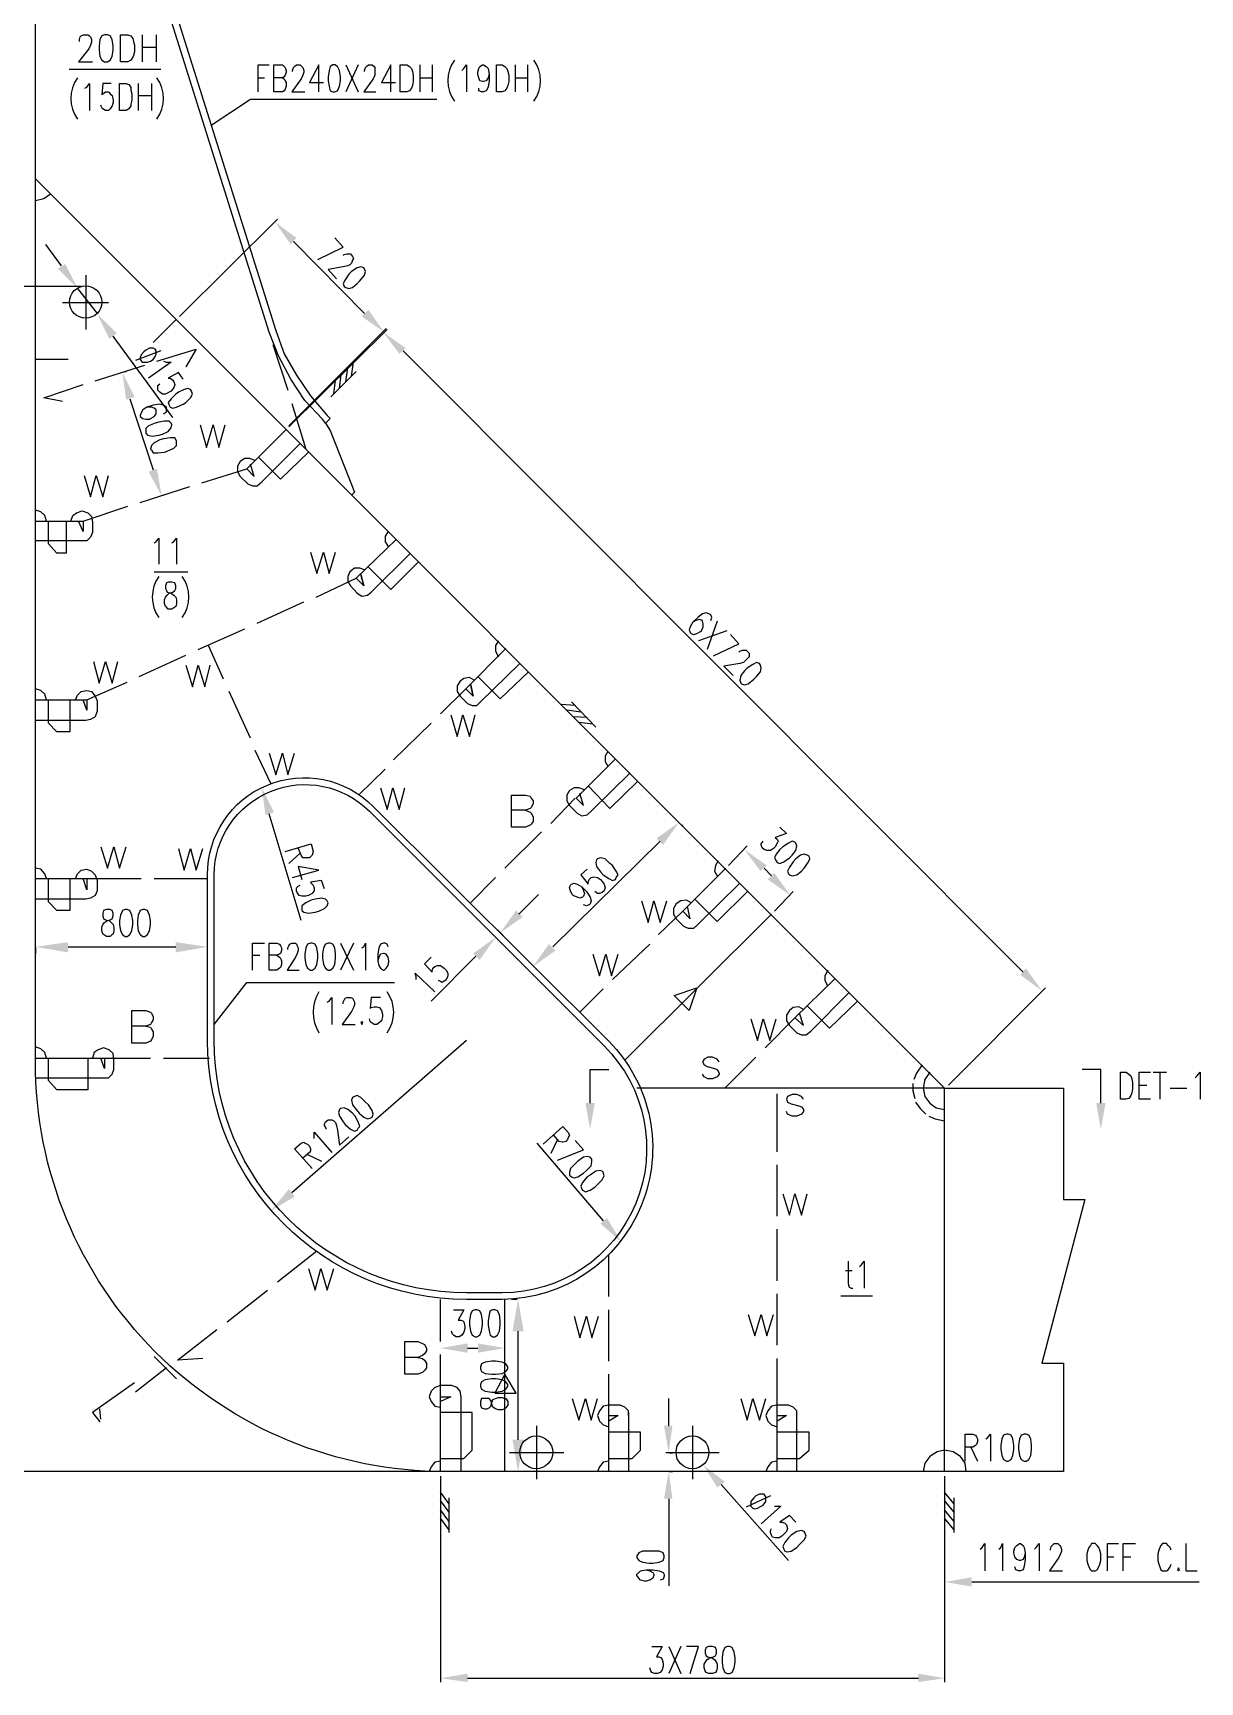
# Model space of a CAD drawing. Header units: millimetres. Extents: x 0.6 to 49, y 0.3 to 23.1.
# Drawn here: x 19.62 to 23.78, y 8.04 to 13.92 of the extents above; entities that cross this region are included whole.
import ezdxf

# ---------------------------------------------------------------- set-up
doc = ezdxf.new("R2010")
doc.units = ezdxf.units.MM
doc.layers.add('PDF_Geometry', color=7, linetype='Continuous')
doc.layers.add('PDF_Solid Fills', color=7, linetype='Continuous')

msp = doc.modelspace()

# ---------------------------------------------------------------- linework, layer by layer
at = {"layer": 'PDF_Geometry', "lineweight": 25}
msp.add_lwpolyline([(19.6261, 13.4), (22.8661, 10.16), (23.2894, 10.16), (23.2894, 9.7633), (23.3661, 9.7633), (23.2128, 9.18), (23.2894, 9.18), (23.2894, 8.7933), (21.0861, 8.7933, -0.414794), (19.6261, 10.2533), (19.6261, 15.6533)], format="xyb", dxfattribs=at)
for points in [[(20.0694, 14.1733), (20.4828, 12.86), (20.5128, 12.7767), (20.5561, 12.7), (20.6061, 12.6267), (20.6661, 12.5567), (20.6761, 12.5467), (20.6594, 12.53), (20.6494, 12.5433), (20.5861, 12.61), (20.5361, 12.6867), (20.4928, 12.77), (20.4594, 12.8533), (20.0461, 14.17)], [(19.7828, 13.89), (19.7828, 13.8967), (19.7861, 13.9067), (19.7894, 13.91), (19.7961, 13.9133), (19.8128, 13.9133), (19.8194, 13.91), (19.8228, 13.9067), (19.8261, 13.8967), (19.8261, 13.8867), (19.8228, 13.8767), (19.8161, 13.8633), (19.7794, 13.8167), (19.8294, 13.8167)], [(20.0061, 13.9133), (20.0061, 13.8167)], [(20.0061, 13.87), (20.0561, 13.87)], [(20.0561, 13.9133), (20.0561, 13.8167)], [(20.0728, 13.79), (19.7461, 13.79)], [(20.4194, 13.71), (20.4194, 13.8067), (20.4594, 13.8067)], [(20.4194, 13.76), (20.4428, 13.76)], [(20.5061, 13.76), (20.5128, 13.7567), (20.5161, 13.75), (20.5194, 13.7433), (20.5194, 13.73), (20.5161, 13.72), (20.5128, 13.7133), (20.5061, 13.71), (20.4761, 13.71), (20.4761, 13.8067), (20.5061, 13.8067), (20.5128, 13.8), (20.5161, 13.7967), (20.5194, 13.7867), (20.5194, 13.78), (20.5161, 13.77), (20.5128, 13.7633), (20.5061, 13.76), (20.4761, 13.76)], [(20.5428, 13.7833), (20.5428, 13.7867), (20.5461, 13.7967), (20.5494, 13.8), (20.5561, 13.8067), (20.5694, 13.8067), (20.5761, 13.8), (20.5794, 13.7967), (20.5828, 13.7867), (20.5828, 13.78), (20.5794, 13.77), (20.5728, 13.7567), (20.5394, 13.71), (20.5861, 13.71)], [(20.6361, 13.71), (20.6361, 13.8067), (20.6028, 13.7433), (20.6528, 13.7433)], [(20.7328, 13.8067), (20.7761, 13.71)], [(20.7761, 13.8067), (20.7328, 13.71)], [(20.7994, 13.7833), (20.7994, 13.7867), (20.8028, 13.7967), (20.8061, 13.8), (20.8128, 13.8067), (20.8261, 13.8067), (20.8328, 13.8), (20.8361, 13.7967), (20.8361, 13.77), (20.8294, 13.7567), (20.7961, 13.71), (20.8394, 13.71)], [(20.8928, 13.71), (20.8928, 13.8067), (20.8594, 13.7433), (20.9094, 13.7433)], [(20.9961, 13.8067), (20.9961, 13.71)], [(20.9961, 13.76), (21.0394, 13.76)], [(21.0394, 13.8067), (21.0394, 13.71)], [(21.1461, 13.7867), (21.1528, 13.7933), (21.1628, 13.8067), (21.1628, 13.71)], [(21.2428, 13.7733), (21.2394, 13.76), (21.2328, 13.75), (21.2228, 13.7467), (21.2194, 13.7467), (21.2094, 13.75), (21.2061, 13.76), (21.2028, 13.7733), (21.2028, 13.78), (21.2061, 13.7933), (21.2094, 13.8), (21.2194, 13.8067), (21.2228, 13.8067), (21.2328, 13.8), (21.2394, 13.7933), (21.2428, 13.7733), (21.2428, 13.75), (21.2394, 13.7267), (21.2328, 13.7133), (21.2228, 13.71), (21.2161, 13.71), (21.2061, 13.7133), (21.2061, 13.7233)], [(21.3361, 13.8067), (21.3361, 13.71)], [(21.3361, 13.76), (21.3794, 13.76)], [(21.3794, 13.8067), (21.3794, 13.71)], [(19.8028, 13.7233), (19.8094, 13.7267), (19.8194, 13.74), (19.8194, 13.6433)], [(19.8961, 13.74), (19.8661, 13.74), (19.8628, 13.7), (19.8661, 13.7033), (19.8761, 13.71), (19.8861, 13.71), (19.8928, 13.7033), (19.8994, 13.6967), (19.9028, 13.68), (19.9028, 13.6733), (19.8994, 13.66), (19.8928, 13.65), (19.8861, 13.6433), (19.8761, 13.6433), (19.8661, 13.65), (19.8628, 13.6533), (19.8594, 13.6633)], [(19.9928, 13.74), (19.9928, 13.6433)], [(19.9928, 13.6967), (20.0394, 13.6967)], [(20.0394, 13.74), (20.0394, 13.6433)], [(21.0561, 13.6833), (20.3928, 13.6833), (20.2528, 13.59)], [(19.6261, 13.3233), (19.6561, 13.33), (19.6794, 13.3467)], [(20.1394, 12.91), (20.4894, 13.2567)], [(19.7194, 13.09), (19.6628, 13.1667)], [(20.5461, 13.1767), (20.7994, 12.92)], [(20.6328, 13.1133), (20.7228, 13.1567), (20.6928, 13.19)], [(20.7228, 13.1267), (20.7261, 13.13), (20.7361, 13.1333), (20.7494, 13.1333), (20.7561, 13.1233), (20.7594, 13.1167), (20.7561, 13.11), (20.7528, 13.1), (20.7461, 13.0933), (20.7394, 13.09), (20.7228, 13.0867), (20.6694, 13.0767), (20.6994, 13.0433)], [(19.8061, 13.0567), (19.8061, 12.8633)], [(19.7894, 13.0167), (19.5728, 13.0167)], [(19.7761, 13.01), (19.8461, 12.92)], [(19.7228, 12.96), (19.8861, 12.96)], [(20.1294, 12.9), (20.0461, 12.8167)], [(20.1161, 12.55), (19.9028, 12.84)], [(20.5294, 12.52), (20.8761, 12.8667)], [(20.5294, 12.5167), (20.8794, 12.8633)], [(19.7428, 12.7567), (19.6261, 12.7567)], [(20.0728, 12.7867), (19.9828, 12.7533)], [(20.0594, 12.75), (20.1994, 12.7933), (20.1628, 12.73)], [(20.4728, 12.81), (20.5261, 12.6467)], [(20.9361, 12.7867), (23.1461, 10.5733)], [(19.8394, 12.68), (20.0161, 12.7367)], [(19.9428, 12.7133), (19.9494, 12.7133)], [(20.0828, 12.75), (20.0928, 12.7467), (20.1094, 12.7467), (20.0294, 12.69)], [(20.1528, 12.6867), (20.1361, 12.71), (20.0994, 12.69), (20.1061, 12.69), (20.1161, 12.6833), (20.1194, 12.6767), (20.1228, 12.6667), (20.1194, 12.6567), (20.1094, 12.6433), (20.1028, 12.64), (20.0894, 12.6333), (20.0794, 12.6333), (20.0694, 12.64), (20.0628, 12.6467), (20.0628, 12.6633), (20.0694, 12.67)], [(20.7694, 12.7133), (20.6794, 12.6233)], [(20.7094, 12.6533), (20.7161, 12.7033)], [(20.7328, 12.6767), (20.7394, 12.7267)], [(20.7528, 12.6967), (20.7594, 12.7467)], [(19.7228, 12.6067), (19.6561, 12.62), (19.7961, 12.6667)], [(20.6894, 12.6333), (20.6961, 12.6833)], [(19.9628, 12.6167), (20.0461, 12.3633)], [(20.0828, 12.5633), (20.0928, 12.57), (20.0928, 12.5867), (20.0828, 12.5933), (20.0694, 12.5967), (20.0461, 12.5933), (20.0228, 12.5867), (20.0094, 12.5767), (20.0028, 12.5667), (19.9994, 12.5567), (19.9994, 12.5533), (20.0094, 12.5467), (20.0194, 12.5433), (20.0328, 12.5433), (20.0361, 12.5467), (20.0494, 12.5533), (20.0561, 12.5633), (20.0561, 12.5767), (20.0494, 12.5833), (20.0394, 12.5867), (20.0228, 12.5867)], [(20.5394, 12.6), (20.5894, 12.4367)], [(20.2128, 12.5233), (20.2361, 12.4433), (20.2594, 12.5233), (20.2794, 12.4433), (20.3028, 12.5233)], [(20.6594, 12.53), (20.6761, 12.5033), (20.7628, 12.2833), (20.7528, 12.2733)], [(20.5194, 12.5067), (20.3794, 12.3667), (20.4061, 12.34), (20.3928, 12.3833)], [(20.4094, 12.3967), (20.3894, 12.4033), (20.3728, 12.4033), (20.3561, 12.3933), (20.3461, 12.3767), (20.3461, 12.3567), (20.3561, 12.34), (20.3828, 12.3133), (20.3994, 12.3067), (20.4161, 12.3067), (20.4328, 12.32), (20.5694, 12.4567)], [(20.4194, 12.41), (20.4994, 12.33), (20.5994, 12.4267)], [(19.7994, 12.3433), (19.8228, 12.2667), (19.8428, 12.3433), (19.8661, 12.2667), (19.8861, 12.3433)], [(20.2194, 12.3167), (20.3794, 12.3667)], [(19.9994, 12.2467), (20.1761, 12.3033)], [(19.7961, 12.18), (19.9561, 12.2333)], [(20.0828, 12.2733), (20.0894, 12.2767)], [(19.6661, 12.18), (19.6594, 12.2), (19.6461, 12.2133), (19.6261, 12.22)], [(19.7528, 12.18), (19.7594, 12.2), (19.7728, 12.21), (19.7928, 12.2167), (19.8128, 12.21), (19.8261, 12.1967), (19.8294, 12.1767), (19.8294, 12.14), (19.8228, 12.1233), (19.8094, 12.11), (19.7894, 12.11), (19.6261, 12.11)], [(19.6261, 12.18), (19.7961, 12.18), (19.7961, 12.1433), (19.7794, 12.18)], [(19.7361, 12.18), (19.7361, 12.0667), (19.7028, 12.0667), (19.6728, 12.1), (19.6728, 12.18)], [(20.0494, 12.1033), (20.0561, 12.1067), (20.0661, 12.12), (20.0661, 12.0267)], [(20.1128, 12.1033), (20.1194, 12.1067), (20.1294, 12.12), (20.1294, 12.0267)], [(20.8828, 12.1433), (20.8728, 12.1267), (20.8728, 12.1067), (20.8828, 12.09)], [(20.6061, 12.07), (20.6294, 11.9933), (20.6528, 12.07), (20.6728, 11.9933), (20.6961, 12.07)], [(20.7994, 12.0067), (20.7828, 12.0133), (20.7628, 12.0133), (20.7461, 12), (20.7394, 11.9833), (20.7394, 11.9667), (20.7494, 11.95), (20.7728, 11.9233), (20.7894, 11.9133), (20.8094, 11.9167), (20.8228, 11.9267), (20.9628, 12.0667)], [(20.0494, 12), (20.1694, 12)], [(20.8128, 12.0167), (20.8928, 11.9367), (20.9928, 12.0367)], [(20.6261, 11.91), (20.7694, 11.9767)], [(20.4161, 11.8167), (20.5828, 11.8933)], [(22.0328, 11.8267), (22.0361, 11.8367), (22.0328, 11.8467), (22.0261, 11.85), (22.0161, 11.8533), (22.0028, 11.85), (21.9861, 11.8367), (21.9694, 11.82), (21.9594, 11.8033), (21.9561, 11.7933), (21.9594, 11.7833), (21.9628, 11.78), (21.9728, 11.7767), (21.9828, 11.78), (21.9961, 11.7867), (21.9994, 11.79), (22.0061, 11.8033), (22.0061, 11.8133), (22.0028, 11.8233), (22.0028, 11.8267), (21.9928, 11.83), (21.9794, 11.8267), (21.9694, 11.82)], [(22.0561, 11.8233), (22.0194, 11.7233)], [(20.2061, 11.7233), (20.3728, 11.7967)], [(22.0894, 11.79), (21.9894, 11.7533)], [(22.0428, 11.7), (22.1328, 11.7433), (22.1028, 11.7767)], [(19.9961, 11.6267), (20.1628, 11.7033)], [(20.2961, 11.6167), (20.2428, 11.7367)], [(21.2761, 11.7533), (21.2661, 11.7367), (21.2661, 11.7167), (21.2761, 11.6967)], [(22.1328, 11.7133), (22.1361, 11.7167), (22.1461, 11.72), (22.1594, 11.72), (22.1694, 11.71), (22.1694, 11.6967), (22.1628, 11.69), (22.1561, 11.6833), (22.1494, 11.6767), (22.1361, 11.6733), (22.0794, 11.6633), (22.1128, 11.63)], [(19.8328, 11.68), (19.8528, 11.6033), (19.8761, 11.68), (19.8994, 11.6033), (19.9194, 11.68)], [(20.1628, 11.6667), (20.1861, 11.59), (20.2061, 11.6667), (20.2294, 11.59), (20.2494, 11.6667)], [(21.1894, 11.6133), (21.1728, 11.6233), (21.1528, 11.62), (21.1394, 11.61), (21.1294, 11.5933), (21.1294, 11.5733), (21.1394, 11.5567), (21.1661, 11.53), (21.1828, 11.5233), (21.1994, 11.5233), (21.2128, 11.5367), (21.3528, 11.6733)], [(21.2028, 11.6267), (21.2828, 11.5467), (21.3828, 11.6433)], [(19.6661, 11.5433), (19.6594, 11.5633), (19.6461, 11.5767), (19.6261, 11.5833)], [(19.8094, 11.5433), (19.9528, 11.6067)], [(21.1594, 11.5833), (21.0694, 11.4933)], [(19.7694, 11.5433), (19.7761, 11.56), (19.7894, 11.5733), (19.8094, 11.5767), (19.8261, 11.5733), (19.8394, 11.5567), (19.8461, 11.54), (19.8461, 11.5033), (19.8394, 11.4833), (19.8228, 11.4733), (19.8061, 11.47), (19.6261, 11.47)], [(19.6261, 11.5433), (19.8094, 11.5433), (19.8094, 11.5067), (19.7961, 11.5433)], [(19.7494, 11.5433), (19.7494, 11.43), (19.7028, 11.43), (19.6728, 11.46), (19.6728, 11.5433)], [(20.3928, 11.4067), (20.3161, 11.5733)], [(21.5494, 11.5233), (21.4994, 11.5267)], [(21.5361, 11.5367), (21.6228, 11.4467)], [(21.0361, 11.46), (20.9028, 11.33)], [(21.1061, 11.49), (21.1294, 11.4133), (21.1494, 11.49), (21.1728, 11.4133), (21.1928, 11.49)], [(21.5694, 11.5), (21.5194, 11.5067)], [(21.5928, 11.48), (21.5428, 11.4833)], [(21.6128, 11.4567), (21.5628, 11.4633)], [(20.4661, 11.2433), (20.4094, 11.3633)], [(20.4594, 11.3533), (20.4828, 11.2767), (20.5061, 11.3533), (20.5261, 11.2767), (20.5494, 11.3533)], [(21.6661, 11.36), (21.6561, 11.3433), (21.6561, 11.3233), (21.6661, 11.3067)], [(20.8728, 11.2967), (20.7794, 11.2067)], [(21.5828, 11.2233), (21.5628, 11.23), (21.5461, 11.23), (21.5294, 11.22), (21.5194, 11.2033), (21.5194, 11.1833), (21.5294, 11.1667), (21.5561, 11.14), (21.5728, 11.13), (21.5928, 11.1333), (21.6061, 11.1467), (21.7461, 11.2833)], [(21.6928, 11.3333), (21.5528, 11.1933), (21.5794, 11.1667), (21.5661, 11.21)], [(20.8561, 11.23), (20.8794, 11.1533), (20.8994, 11.23), (20.9228, 11.1533), (20.9428, 11.23)], [(21.5961, 11.2367), (21.6728, 11.1567), (21.7728, 11.2533)], [(21.3728, 11.15), (21.3894, 11.1433), (21.3928, 11.14), (21.3994, 11.1267), (21.3994, 11.11), (21.3928, 11.1), (21.3894, 11.0967), (21.3728, 11.09), (21.3228, 11.09), (21.3228, 11.2033), (21.3728, 11.2033), (21.3894, 11.2), (21.3928, 11.1933), (21.3994, 11.1833), (21.3994, 11.1733), (21.3928, 11.16), (21.3894, 11.1567), (21.3728, 11.15), (21.3228, 11.15)], [(21.5494, 11.1933), (21.4628, 11.1033)], [(20.5728, 10.7567), (20.4594, 11.1367)], [(21.4294, 11.0733), (21.2994, 10.9433)], [(21.9294, 11.0967), (21.9328, 11.0967)], [(22.2794, 11.09), (22.3028, 11.0667), (22.2628, 11.0533), (22.2694, 11.0467), (22.2728, 11.04), (22.2694, 11.0333), (22.2628, 11.02), (22.2561, 11.0133), (22.2461, 11.0067), (22.2328, 11.0067), (22.2228, 11.01), (22.2161, 11.0167), (22.2128, 11.0267), (22.2128, 11.03), (22.2194, 11.04)], [(19.8594, 11.02), (19.8828, 10.9433), (19.9061, 11.02), (19.9261, 10.9433), (19.9494, 11.02)], [(20.1361, 11.0133), (20.1561, 10.9367), (20.1794, 11.0133), (20.1994, 10.9367), (20.2228, 11.0133)], [(20.5161, 11.0033), (20.6094, 11.03), (20.6161, 11.0033), (20.6128, 10.99), (20.6094, 10.9867), (20.6028, 10.98), (20.5794, 10.98), (20.5728, 10.99), (20.5628, 11.0167)], [(20.5694, 10.9967), (20.5294, 10.96)], [(21.4694, 10.6633), (21.8528, 11.04)], [(22.0961, 10.9533), (22.1628, 11.0233)], [(19.6661, 10.9067), (19.6594, 10.9233), (19.6461, 10.94), (19.6261, 10.9433)], [(19.7694, 10.9067), (19.7761, 10.9233), (19.7894, 10.9367), (19.8094, 10.94), (19.8261, 10.9333), (19.8394, 10.92), (19.8461, 10.9), (19.8461, 10.8633), (19.8394, 10.8467), (19.8228, 10.8367), (19.8061, 10.8333), (19.6261, 10.8333)], [(20.5428, 10.91), (20.6361, 10.9367), (20.5628, 10.95), (20.5761, 10.9033)], [(21.5928, 10.94), (21.5694, 10.92), (21.5961, 10.8867), (21.5961, 10.8933), (21.5994, 10.9033), (21.6061, 10.91), (21.6161, 10.9133), (21.6294, 10.91), (21.6394, 10.9033), (21.6461, 10.8967), (21.6528, 10.8867), (21.6561, 10.8733), (21.6528, 10.8633), (21.6461, 10.8567), (21.6361, 10.8533), (21.6294, 10.8533), (21.6194, 10.86)], [(22.0861, 10.9433), (21.9328, 10.79), (21.9594, 10.7633), (21.9494, 10.8067)], [(22.0594, 10.97), (22.0494, 10.9533), (22.0461, 10.9333), (22.0561, 10.9167)], [(22.2228, 10.9433), (22.2494, 10.9167)], [(19.6261, 10.9067), (19.8094, 10.9067), (19.8094, 10.8667), (19.7961, 10.9067)], [(19.7494, 10.9067), (19.7494, 10.7933), (19.7028, 10.7933), (19.6728, 10.8233), (19.6728, 10.9067)], [(19.8094, 10.9067), (20.0028, 10.9067)], [(20.0494, 10.9067), (20.2394, 10.9067)], [(20.6561, 10.87), (20.6461, 10.9), (20.6061, 10.8933), (20.6094, 10.89), (20.6161, 10.8833), (20.6194, 10.8733), (20.6194, 10.8633), (20.6128, 10.8533), (20.5994, 10.8467), (20.5894, 10.8433), (20.5761, 10.8433), (20.5661, 10.8467), (20.5594, 10.8567), (20.5561, 10.8633), (20.5561, 10.8733), (20.5628, 10.88), (20.5694, 10.8833)], [(21.2661, 10.91), (21.1761, 10.82)], [(21.5728, 10.8767), (21.5794, 10.8633), (21.5828, 10.8533), (21.5794, 10.8433), (21.5761, 10.84), (21.5661, 10.8367), (21.5561, 10.84), (21.5428, 10.8467), (21.5394, 10.85), (21.5328, 10.8633), (21.5294, 10.8733), (21.5328, 10.8833), (21.5361, 10.8867), (21.5461, 10.89), (21.5561, 10.8867), (21.5728, 10.8767), (21.5894, 10.86), (21.6028, 10.84), (21.6061, 10.8267), (21.6028, 10.8167), (21.5994, 10.8133), (21.5894, 10.81), (21.5794, 10.8133)], [(21.9628, 10.82), (21.9461, 10.83), (21.9261, 10.8267), (21.9094, 10.8167), (21.8994, 10.8), (21.8994, 10.78), (21.9094, 10.7633), (21.9361, 10.7367), (21.9528, 10.73), (21.9728, 10.73), (21.9861, 10.7433), (22.1361, 10.89)], [(21.3494, 10.78), (21.4194, 10.85)], [(21.7861, 10.8267), (21.8094, 10.75), (21.8294, 10.8267), (21.8528, 10.75), (21.8761, 10.8267)], [(21.9761, 10.8333), (22.0561, 10.7533), (22.1661, 10.8633)], [(22.2594, 10.79), (22.3261, 10.86)], [(22.2494, 10.78), (21.7261, 10.26)], [(21.9328, 10.79), (21.8461, 10.7067)], [(21.2561, 10.7067), (21.2761, 10.6867)], [(21.2728, 10.7233), (21.2928, 10.7033)], [(19.6261, 10.66), (19.6261, 10.64)], [(19.7428, 10.6633), (20.1261, 10.6633)], [(20.2394, 10.6667), (20.2394, 10.6867)], [(20.3994, 10.58), (20.3994, 10.6767), (20.4428, 10.6767)], [(20.4861, 10.6333), (20.4961, 10.6267), (20.4994, 10.6233), (20.5028, 10.6133), (20.5028, 10.6), (20.4994, 10.59), (20.4961, 10.5867), (20.4861, 10.58), (20.4594, 10.58), (20.4594, 10.6767), (20.4861, 10.6767), (20.4961, 10.6733), (20.4994, 10.6667), (20.5028, 10.66), (20.5028, 10.65), (20.4994, 10.64), (20.4961, 10.6367), (20.4861, 10.6333), (20.4594, 10.6333)], [(20.5261, 10.6533), (20.5261, 10.66), (20.5294, 10.6667), (20.5328, 10.6733), (20.5394, 10.6767), (20.5528, 10.6767), (20.5561, 10.6733), (20.5594, 10.6667), (20.5628, 10.66), (20.5628, 10.65), (20.5594, 10.64), (20.5528, 10.6267), (20.5228, 10.58), (20.5661, 10.58)], [(20.7128, 10.6767), (20.7594, 10.58)], [(20.7594, 10.6767), (20.7128, 10.58)], [(20.7894, 10.66), (20.7961, 10.6633), (20.8028, 10.6767), (20.8028, 10.58)], [(20.8828, 10.6633), (20.8794, 10.6733), (20.8728, 10.6767), (20.8661, 10.6767), (20.8561, 10.6733), (20.8494, 10.66), (20.8461, 10.6367), (20.8461, 10.6133), (20.8494, 10.5967), (20.8561, 10.5867), (20.8661, 10.58), (20.8694, 10.58), (20.8761, 10.5867), (20.8828, 10.5967), (20.8861, 10.61), (20.8861, 10.6133), (20.8828, 10.6267), (20.8761, 10.6367), (20.8694, 10.64), (20.8661, 10.64), (20.8561, 10.6367), (20.8494, 10.6267), (20.8461, 10.6133)], [(21.8161, 10.6733), (21.6828, 10.5467)], [(20.3994, 10.6333), (20.4261, 10.6333)], [(21.0361, 10.6267), (21.0128, 10.6033), (21.0394, 10.5733), (21.0394, 10.5767), (21.0428, 10.5867), (21.0494, 10.5933), (21.0594, 10.5967), (21.0694, 10.5967), (21.0828, 10.5867), (21.0894, 10.58), (21.0961, 10.57), (21.0961, 10.56), (21.0928, 10.55), (21.0861, 10.5433), (21.0761, 10.5367), (21.0694, 10.54), (21.0628, 10.5433)], [(21.1961, 10.63), (21.0361, 10.47)], [(21.4094, 10.5867), (21.4094, 10.5833)], [(21.6128, 10.6367), (21.6361, 10.56), (21.6594, 10.6367), (21.6794, 10.56), (21.7028, 10.6367)], [(22.4494, 10.58), (22.4394, 10.56), (22.4394, 10.5433), (22.4494, 10.5233)], [(20.2628, 10.3867), (20.3794, 10.5367), (20.9061, 10.5367)], [(20.9828, 10.5467), (20.9828, 10.5567), (20.9794, 10.57), (21.0494, 10.5033)], [(22.4761, 10.55), (22.3328, 10.41), (22.3628, 10.3833), (22.3494, 10.4267)], [(20.6661, 10.4667), (20.6728, 10.47), (20.6828, 10.4833), (20.6828, 10.3867)], [(20.7228, 10.46), (20.7228, 10.4667), (20.7261, 10.4733), (20.7294, 10.48), (20.7361, 10.4833), (20.7494, 10.4833), (20.7561, 10.48), (20.7594, 10.4733), (20.7628, 10.4667), (20.7628, 10.4567), (20.7594, 10.4467), (20.7528, 10.4333), (20.7194, 10.3867), (20.7661, 10.3867)], [(20.8561, 10.4833), (20.8228, 10.4833), (20.8194, 10.4433), (20.8228, 10.4467), (20.8328, 10.45), (20.8428, 10.45), (20.8528, 10.4467), (20.8594, 10.4367), (20.8628, 10.4233), (20.8628, 10.4133), (20.8594, 10.4), (20.8528, 10.3933), (20.8428, 10.3867), (20.8328, 10.3867), (20.8228, 10.3933), (20.8194, 10.3967), (20.8161, 10.4067)], [(21.6494, 10.5133), (21.5661, 10.43)], [(22.3628, 10.44), (22.3461, 10.45), (22.3261, 10.4467), (22.3128, 10.4367), (22.3028, 10.42), (22.3028, 10.4), (22.3128, 10.3833), (22.3394, 10.3567), (22.3561, 10.35), (22.3728, 10.35), (22.3894, 10.3633), (22.5261, 10.5)], [(22.3761, 10.4533), (22.4561, 10.3733), (22.5561, 10.47)], [(22.8794, 10.17), (23.2261, 10.5167)], [(20.0194, 10.38), (20.0361, 10.3767), (20.0394, 10.37), (20.0461, 10.36), (20.0461, 10.3433), (20.0394, 10.3333), (20.0361, 10.3267), (20.0194, 10.32), (19.9694, 10.32), (19.9694, 10.4367), (20.0194, 10.4367), (20.0361, 10.43), (20.0394, 10.4267), (20.0461, 10.4133), (20.0461, 10.4033), (20.0394, 10.3933), (20.0361, 10.3867), (20.0194, 10.38), (19.9694, 10.38)], [(22.1761, 10.4067), (22.1994, 10.33), (22.2194, 10.4067), (22.2428, 10.33), (22.2661, 10.4067)], [(22.3328, 10.41), (22.2261, 10.3033)], [(19.6661, 10.2667), (19.6594, 10.2867), (19.6461, 10.3), (19.6261, 10.3067)], [(19.6261, 10.1967), (19.8661, 10.1967), (19.8861, 10.1967), (19.8994, 10.21), (19.9061, 10.2267), (19.9061, 10.2633), (19.9028, 10.2833), (19.8894, 10.2967), (19.8694, 10.3033), (19.8494, 10.2967), (19.8361, 10.2867), (19.8294, 10.2667)], [(21.1628, 10.33), (20.5394, 9.7867)], [(19.6261, 10.2667), (19.8728, 10.2667), (19.8728, 10.23), (19.8594, 10.2667)], [(19.8128, 10.2667), (19.8128, 10.1533), (19.7028, 10.1533), (19.6728, 10.1867), (19.6728, 10.2667)], [(19.8728, 10.2667), (20.0361, 10.2667)], [(20.0828, 10.2667), (20.2461, 10.2667)], [(21.6028, 10.1067), (21.6028, 10.2267), (21.6694, 10.2267)], [(22.0628, 10.2533), (22.0561, 10.2633), (22.0394, 10.27), (22.0228, 10.27), (22.0094, 10.2633), (22.0028, 10.2533), (22.0094, 10.2433), (22.0194, 10.2367), (22.0461, 10.23), (22.0561, 10.2267), (22.0628, 10.2133), (22.0628, 10.21), (22.0561, 10.2), (22.0394, 10.1933), (22.0228, 10.1933), (22.0094, 10.2), (22.0028, 10.21)], [(22.1928, 10.27), (22.0828, 10.16)], [(22.7861, 10.2433), (22.7661, 10.2133), (22.7561, 10.19)], [(23.4228, 10.1067), (23.4228, 10.2267), (23.3561, 10.2267)], [(22.7528, 10.1767), (22.7528, 10.15), (22.7594, 10.1233)], [(22.8128, 10.2167), (22.7961, 10.19), (22.7894, 10.16), (22.7961, 10.13), (22.8128, 10.1067), (22.8361, 10.09), (22.8661, 10.0833)], [(23.5994, 10.12), (23.5594, 10.12), (23.5594, 10.2167), (23.5994, 10.2167)], [(23.5594, 10.17), (23.5861, 10.17)], [(23.6094, 10.2167), (23.6561, 10.2167)], [(23.6328, 10.2167), (23.6328, 10.12)], [(23.7594, 10.1967), (23.7661, 10.2033), (23.7761, 10.2167), (23.7761, 10.12)], [(22.8661, 8.7933), (22.8661, 10.16), (21.7694, 10.16)], [(22.2694, 9.9333), (22.2694, 10.14)], [(22.3628, 10.12), (22.3561, 10.13), (22.3394, 10.1367), (22.3228, 10.1367), (22.3061, 10.13), (22.3028, 10.12), (22.3061, 10.11), (22.3194, 10.1033), (22.3461, 10.0967), (22.3561, 10.0933), (22.3628, 10.0833), (22.3628, 10.0767), (22.3561, 10.0667), (22.3394, 10.06), (22.3228, 10.06), (22.3061, 10.0667), (22.3028, 10.0767)], [(22.7628, 10.11), (22.7794, 10.0867), (22.7994, 10.0667)], [(23.6694, 10.16), (23.7294, 10.16)], [(22.8094, 10.06), (22.8328, 10.05), (22.8661, 10.0433)], [(20.6194, 9.98), (20.6194, 10.0033), (20.6828, 9.93)], [(20.6628, 10.0133), (20.6628, 10.0167), (20.6561, 10.0267), (20.6561, 10.03), (20.6594, 10.04), (20.6694, 10.0467), (20.6828, 10.0467), (20.6894, 10.0433), (20.6961, 10.0367), (20.6994, 10.0267), (20.7028, 10.01), (20.7094, 9.9567), (20.7428, 9.9867)], [(21.4361, 9.96), (21.5061, 10.0233), (21.5261, 10), (21.5294, 9.99), (21.5261, 9.9867), (21.5228, 9.9767), (21.5161, 9.97), (21.5061, 9.9667), (21.5028, 9.9667), (21.4928, 9.97), (21.4728, 9.9933)], [(20.6128, 9.8733), (20.5494, 9.9433), (20.5728, 9.9633), (20.5828, 9.9667), (20.5861, 9.9633), (20.5961, 9.96), (20.6028, 9.9533), (20.6061, 9.9433), (20.6061, 9.9367), (20.6028, 9.93), (20.5794, 9.91)], [(21.4128, 9.9633), (21.6494, 9.6867)], [(21.4861, 9.9767), (21.4628, 9.9267)], [(21.4861, 9.9033), (21.5794, 9.94), (21.5494, 9.9733)], [(20.5961, 9.9233), (20.6461, 9.9)], [(22.2694, 9.7033), (22.2694, 9.8867)], [(22.2894, 9.7833), (22.3128, 9.7067), (22.3328, 9.7833), (22.3561, 9.7067), (22.3761, 9.7833)], [(22.2694, 9.4733), (22.2694, 9.6567)], [(20.4894, 9.47), (20.6294, 9.58)], [(21.6694, 9.4167), (21.6694, 9.5633)], [(22.5228, 9.5433), (22.5228, 9.4633), (22.5261, 9.45), (22.5328, 9.4467), (22.5394, 9.4467)], [(22.5628, 9.5233), (22.5694, 9.53), (22.5794, 9.5433), (22.5794, 9.4467)], [(20.5994, 9.5167), (20.6228, 9.44), (20.6428, 9.5167), (20.6661, 9.44), (20.6894, 9.5167)], [(22.5128, 9.51), (22.5361, 9.51)], [(20.3094, 9.3267), (20.4528, 9.44)], [(21.0694, 9.2567), (21.0694, 9.4067)], [(21.2994, 8.7933), (21.2994, 9.4067)], [(21.3428, 9.4067), (21.3228, 9.4067)], [(22.2694, 9.2433), (22.2694, 9.4267)], [(22.4961, 9.42), (22.6094, 9.42)], [(21.1161, 9.37), (21.1528, 9.37), (21.1328, 9.3333), (21.1428, 9.3333), (21.1494, 9.33), (21.1528, 9.3267), (21.1561, 9.31), (21.1561, 9.3033), (21.1528, 9.29), (21.1461, 9.28), (21.1361, 9.2733), (21.1261, 9.2733), (21.1161, 9.28), (21.1128, 9.2833), (21.1094, 9.2933)], [(21.5461, 9.3467), (21.5661, 9.27), (21.5894, 9.3467), (21.6094, 9.27), (21.6328, 9.3467)], [(21.6694, 9.1867), (21.6694, 9.37)], [(22.1661, 9.3533), (22.1894, 9.2767), (22.2128, 9.3533), (22.2328, 9.2767), (22.2561, 9.3533)], [(20.2228, 9.1967), (20.1328, 9.19), (20.2728, 9.3)], [(21.3461, 8.9067), (21.3461, 9.2933)], [(20.9894, 9.2), (21.0061, 9.1967), (21.0128, 9.19), (21.0194, 9.18), (21.0194, 9.1633), (21.0128, 9.1533), (21.0061, 9.1467), (20.9894, 9.14), (20.9428, 9.14), (20.9428, 9.2567), (20.9894, 9.2567), (21.0061, 9.25), (21.0128, 9.2467), (21.0194, 9.2333), (21.0194, 9.2233), (21.0128, 9.2133), (21.0061, 9.2067), (20.9894, 9.2), (20.9428, 9.2)], [(21.1661, 9.2333), (21.2028, 9.2333)], [(20.0494, 9.2033), (20.1294, 9.1233)], [(21.0694, 9.06), (21.0694, 9.21)], [(22.2694, 8.9933), (22.2694, 9.1967)], [(19.9794, 9.11), (19.8294, 9.0033), (19.8561, 8.97)], [(20.0928, 9.1633), (19.9828, 9.0767)], [(21.6694, 8.9933), (21.6694, 9.14)], [(21.1428, 8.7933), (21.1428, 9.06), (21.1394, 9.08), (21.1294, 9.0933), (21.1094, 9.1), (21.0694, 9.1), (21.0494, 9.0933), (21.0361, 9.08), (21.0294, 9.06), (21.0361, 9.0433), (21.0494, 9.0267), (21.0694, 9.0233)], [(21.0694, 8.7933), (21.0694, 9.06), (21.1061, 9.06), (21.0694, 9.0433)], [(21.5394, 9.0533), (21.5628, 8.9767), (21.5861, 9.0533), (21.6061, 8.9767), (21.6294, 9.0533)], [(21.8828, 8.9567), (21.8828, 9.0533)], [(22.1394, 9.0533), (22.1628, 8.9767), (22.1828, 9.0533), (22.2061, 8.9767), (22.2294, 9.0533)], [(19.8594, 8.98), (19.8561, 9.0167)], [(21.0694, 8.84), (21.1528, 8.84), (21.1828, 8.87), (21.1828, 9.0033), (21.0694, 9.0033)], [(21.7394, 8.9933), (21.7394, 9.01), (21.7261, 9.0233), (21.7094, 9.03), (21.6694, 9.03), (21.6494, 9.0267), (21.6361, 9.01), (21.6294, 8.9933), (21.6361, 8.9733), (21.6494, 8.96), (21.6694, 8.9533)], [(21.6694, 8.7933), (21.6694, 8.9933), (21.7028, 8.9933), (21.6694, 8.9733)], [(21.7394, 9.0033), (21.7394, 8.7933)], [(22.3394, 8.7933), (22.3394, 8.9933), (22.3394, 9.01), (22.3261, 9.0233), (22.3094, 9.03), (22.2694, 9.03), (22.2494, 9.0267), (22.2361, 9.01), (22.2294, 8.9933), (22.2361, 8.9733), (22.2494, 8.96), (22.2694, 8.9533)], [(22.2694, 8.7933), (22.2694, 8.9933), (22.3028, 8.9933), (22.2694, 8.9733)], [(21.4128, 8.7667), (21.4128, 8.9567)], [(21.6694, 8.84), (21.7528, 8.84), (21.7828, 8.87), (21.7828, 8.9333), (21.6694, 8.9333)], [(21.9694, 8.7667), (21.9694, 8.9567)], [(22.2694, 8.84), (22.3494, 8.84), (22.3828, 8.87), (22.3828, 8.9333), (22.2694, 8.9333)], [(22.9394, 8.83), (22.9394, 8.9267), (22.9661, 8.9267), (22.9761, 8.9233), (22.9794, 8.9167), (22.9828, 8.91), (22.9828, 8.9), (22.9794, 8.89), (22.9761, 8.8867), (22.9661, 8.88), (22.9394, 8.88)], [(22.9594, 8.88), (22.9828, 8.83)], [(23.0128, 8.91), (23.0194, 8.9133), (23.0294, 8.9267), (23.0294, 8.83)], [(21.0694, 8.83), (21.0494, 8.8267), (21.0361, 8.81), (21.0294, 8.7933)], [(21.5094, 8.86), (21.3161, 8.86)], [(21.6694, 8.83), (21.6494, 8.8267), (21.6361, 8.81), (21.6294, 8.7933)], [(22.0628, 8.86), (21.8728, 8.86)], [(21.8861, 8.86), (21.8961, 8.86)], [(22.2694, 8.83), (22.2494, 8.8267), (22.2361, 8.81), (22.2294, 8.7933)], [(22.9428, 8.7933), (22.9394, 8.8233), (22.9228, 8.8467), (22.8961, 8.8633), (22.8661, 8.87), (22.8394, 8.8633), (22.8128, 8.8467), (22.7961, 8.8233), (22.7894, 8.7933)], [(21.1628, 8.7933), (19.0061, 8.7933)], [(21.0694, 8.7767), (21.0694, 8.0433)], [(21.3428, 8.7933), (21.3228, 8.7933)], [(21.8861, 8.7933), (21.8961, 8.7933)], [(22.8661, 8.7767), (22.8661, 8.0433)], [(21.0994, 8.68), (21.0694, 8.72)], [(21.0994, 8.7), (21.0994, 8.5767)], [(22.3094, 8.4767), (22.0694, 8.7467)], [(22.2461, 8.7067), (22.1594, 8.6667)], [(22.8661, 8.7533), (22.8661, 8.2867)], [(22.8994, 8.68), (22.8661, 8.72)], [(22.8994, 8.7), (22.8994, 8.5767)], [(21.0994, 8.65), (21.0694, 8.69)], [(21.0994, 8.6167), (21.0694, 8.6567)], [(21.8828, 8.6967), (21.8828, 8.3867)], [(22.2594, 8.67), (22.2828, 8.67), (22.2128, 8.6067)], [(22.8994, 8.65), (22.8661, 8.69)], [(22.8994, 8.6167), (22.8661, 8.6567)], [(21.0994, 8.5867), (21.0694, 8.6267)], [(22.3361, 8.6133), (22.3128, 8.6367), (22.2794, 8.6133), (22.2861, 8.6133), (22.2961, 8.61), (22.3028, 8.6033), (22.3061, 8.59), (22.3028, 8.58), (22.2928, 8.57), (22.2861, 8.5633), (22.2761, 8.5567), (22.2628, 8.5567), (22.2528, 8.56), (22.2494, 8.5667), (22.2461, 8.5767), (22.2461, 8.5833), (22.2494, 8.59)], [(22.8994, 8.5867), (22.8661, 8.6267)], [(22.9928, 8.5167), (22.9994, 8.5233), (23.0094, 8.5367), (23.0094, 8.44)], [(23.0594, 8.5167), (23.0661, 8.5233), (23.0728, 8.5367), (23.0728, 8.44)], [(23.1528, 8.5033), (23.1494, 8.49), (23.1461, 8.48), (23.1361, 8.4767), (23.1328, 8.4767), (23.1228, 8.48), (23.1161, 8.49), (23.1128, 8.5033), (23.1128, 8.51), (23.1161, 8.5233), (23.1228, 8.53), (23.1328, 8.5367), (23.1361, 8.5367), (23.1461, 8.53), (23.1494, 8.5233), (23.1528, 8.5033), (23.1528, 8.48), (23.1494, 8.4567), (23.1461, 8.4433), (23.1361, 8.44), (23.1294, 8.44), (23.1194, 8.4433), (23.1161, 8.4533)], [(23.1861, 8.5167), (23.1928, 8.5233), (23.2028, 8.5367), (23.2028, 8.44)], [(23.2428, 8.5133), (23.2428, 8.5167), (23.2461, 8.5267), (23.2494, 8.53), (23.2561, 8.5367), (23.2694, 8.5367), (23.2761, 8.53), (23.2794, 8.5267), (23.2828, 8.5167), (23.2828, 8.51), (23.2794, 8.5), (23.2728, 8.4867), (23.2394, 8.44), (23.2861, 8.44)], [(23.4461, 8.44), (23.4461, 8.5367), (23.4861, 8.5367)], [(23.5028, 8.44), (23.5028, 8.5367), (23.5461, 8.5367)], [(23.6728, 8.5133), (23.6694, 8.5233), (23.6628, 8.53), (23.6561, 8.5367), (23.6428, 8.5367), (23.6361, 8.53), (23.6328, 8.5233), (23.6294, 8.5133), (23.6261, 8.5), (23.6261, 8.4767), (23.6294, 8.4633), (23.6328, 8.4533), (23.6361, 8.4433), (23.6428, 8.44), (23.6561, 8.44), (23.6628, 8.4433), (23.6694, 8.4533), (23.6728, 8.4633)], [(23.7261, 8.5367), (23.7261, 8.44), (23.7661, 8.44)], [(23.4461, 8.49), (23.4694, 8.49)], [(23.5028, 8.49), (23.5294, 8.49)], [(21.8028, 8.4433), (21.8161, 8.44), (21.8261, 8.4333), (21.8294, 8.4267), (21.8294, 8.4233), (21.8261, 8.4133), (21.8161, 8.4067), (21.8028, 8.4033), (21.7961, 8.4033), (21.7828, 8.4067), (21.7761, 8.4133), (21.7694, 8.4233), (21.7694, 8.4267), (21.7761, 8.4333), (21.7828, 8.44), (21.8028, 8.4433), (21.8261, 8.4433), (21.8494, 8.44), (21.8628, 8.4333), (21.8661, 8.4267), (21.8661, 8.42), (21.8628, 8.41), (21.8528, 8.4067)], [(22.9628, 8.4), (23.7728, 8.4)], [(21.8228, 8.17), (21.8594, 8.17), (21.8394, 8.1333), (21.8494, 8.1333), (21.8561, 8.13), (21.8594, 8.1233), (21.8628, 8.11), (21.8628, 8.1), (21.8594, 8.0867), (21.8528, 8.0767), (21.8428, 8.0733), (21.8328, 8.0733), (21.8228, 8.0767), (21.8194, 8.0833), (21.8161, 8.0933)], [(21.8828, 8.17), (21.9261, 8.0733)], [(21.9261, 8.17), (21.8828, 8.0733)], [(21.9594, 8.0733), (21.9894, 8.17), (21.9461, 8.17)], [(21.1661, 8.0567), (22.7728, 8.0567)]]:
    msp.add_lwpolyline(points, dxfattribs=at)
for points in [[(19.8728, 13.9133), (19.8628, 13.91), (19.8561, 13.8967), (19.8528, 13.8733), (19.8528, 13.86), (19.8561, 13.8367), (19.8628, 13.8233), (19.8728, 13.8167), (19.8828, 13.8167), (19.8928, 13.8233), (19.8994, 13.8367), (19.9028, 13.86), (19.9028, 13.8733), (19.8994, 13.8967), (19.8928, 13.91), (19.8828, 13.9133)], [(19.9294, 13.8167), (19.9294, 13.9133), (19.9561, 13.9133), (19.9661, 13.91), (19.9728, 13.9), (19.9761, 13.89), (19.9794, 13.8767), (19.9794, 13.8533), (19.9761, 13.84), (19.9728, 13.8333), (19.9661, 13.8233), (19.9561, 13.8167)], [(20.6861, 13.8067), (20.6761, 13.8), (20.6728, 13.7867), (20.6694, 13.7633), (20.6694, 13.75), (20.6728, 13.73), (20.6761, 13.7133), (20.6861, 13.71), (20.6928, 13.71), (20.7028, 13.7133), (20.7094, 13.73), (20.7128, 13.75), (20.7128, 13.7633), (20.7094, 13.7867), (20.7028, 13.8), (20.6928, 13.8067)], [(20.9261, 13.71), (20.9261, 13.8067), (20.9494, 13.8067), (20.9594, 13.8), (20.9661, 13.7933), (20.9694, 13.7833), (20.9728, 13.77), (20.9728, 13.7467), (20.9694, 13.7333), (20.9661, 13.7233), (20.9594, 13.7133), (20.9494, 13.71)], [(21.2694, 13.71), (21.2694, 13.8067), (21.2894, 13.8067), (21.2994, 13.8), (21.3061, 13.7933), (21.3094, 13.7833), (21.3128, 13.77), (21.3128, 13.7467), (21.3094, 13.7333), (21.3061, 13.7233), (21.2994, 13.7133), (21.2894, 13.71)], [(19.9261, 13.6433), (19.9261, 13.74), (19.9494, 13.74), (19.9594, 13.7367), (19.9661, 13.7267), (19.9661, 13.7167), (19.9694, 13.7033), (19.9694, 13.68), (19.9661, 13.6667), (19.9661, 13.66), (19.9594, 13.65), (19.9494, 13.6433)], [(20.7961, 13.0833), (20.7861, 13.0867), (20.7728, 13.0833), (20.7528, 13.07), (20.7428, 13.06), (20.7294, 13.04), (20.7228, 13.0267), (20.7261, 13.0167), (20.7328, 13.0133), (20.7428, 13.01), (20.7561, 13.0133), (20.7728, 13.0267), (20.7828, 13.0367), (20.7994, 13.0567), (20.8028, 13.07), (20.7994, 13.08)], [(20.0528, 12.7933), (20.0461, 12.7967), (20.0328, 12.7967), (20.0194, 12.79), (20.0128, 12.7833), (20.0028, 12.7733), (19.9994, 12.7633), (19.9994, 12.7567), (20.0061, 12.7467), (20.0261, 12.7467), (20.0361, 12.75), (20.0461, 12.7567), (20.0528, 12.7667), (20.0561, 12.7767), (20.0561, 12.7867)], [(20.1794, 12.65), (20.1694, 12.6533), (20.1561, 12.65), (20.1361, 12.64), (20.1261, 12.6333), (20.1094, 12.6167), (20.0994, 12.6033), (20.1028, 12.5933), (20.1061, 12.5867), (20.1161, 12.5833), (20.1294, 12.5867), (20.1528, 12.5967), (20.1628, 12.6033), (20.1794, 12.62), (20.1861, 12.6333), (20.1828, 12.6433)], [(20.1094, 12.53), (20.1028, 12.5367), (20.0861, 12.5367), (20.0661, 12.5333), (20.0528, 12.53), (20.0294, 12.52), (20.0194, 12.51), (20.0194, 12.4933), (20.0261, 12.4867), (20.0428, 12.4833), (20.0661, 12.4867), (20.0794, 12.49), (20.0994, 12.5), (20.1094, 12.5133), (20.1128, 12.5233)], [(20.1294, 12.4667), (20.1228, 12.4767), (20.1061, 12.4767), (20.0828, 12.4733), (20.0694, 12.47), (20.0494, 12.46), (20.0394, 12.45), (20.0361, 12.4367), (20.0394, 12.4333), (20.0461, 12.4233), (20.0628, 12.4233), (20.0861, 12.4267), (20.0961, 12.43), (20.1194, 12.44), (20.1294, 12.45)], [(20.7861, 11.99), (20.7961, 11.95), (20.7694, 11.9767), (20.9128, 12.1167), (20.7694, 11.9767), (20.7961, 11.95)], [(20.0994, 11.9633), (20.0928, 11.96), (20.0894, 11.95), (20.0894, 11.94), (20.0928, 11.9333), (20.0961, 11.9267), (20.1094, 11.9233), (20.1194, 11.9167), (20.1261, 11.91), (20.1294, 11.9), (20.1294, 11.8867), (20.1261, 11.8767), (20.1228, 11.8733), (20.1128, 11.8667), (20.0994, 11.8667), (20.0928, 11.8733), (20.0894, 11.8767), (20.0861, 11.8867), (20.0861, 11.9), (20.0894, 11.91), (20.0961, 11.9167), (20.1028, 11.9233), (20.1161, 11.9267), (20.1228, 11.9333), (20.1261, 11.94), (20.1261, 11.95), (20.1228, 11.96), (20.1128, 11.9633)], [(21.1761, 11.6), (21.1861, 11.5567), (21.1594, 11.5833), (21.3028, 11.7267), (21.1594, 11.5833), (21.1861, 11.5567)], [(22.2061, 11.6733), (22.1961, 11.6767), (22.1828, 11.67), (22.1628, 11.6567), (22.1528, 11.6467), (22.1394, 11.63), (22.1361, 11.6133), (22.1394, 11.6033), (22.1428, 11.6), (22.1528, 11.5967), (22.1661, 11.6), (22.1861, 11.6167), (22.1961, 11.6267), (22.2094, 11.6433), (22.2128, 11.6567), (22.2094, 11.6667)], [(22.3328, 11.0367), (22.3228, 11.04), (22.3094, 11.0333), (22.2894, 11.02), (22.2794, 11.01), (22.2661, 10.9933), (22.2594, 10.98), (22.2661, 10.97), (22.2694, 10.9633), (22.2794, 10.96), (22.2928, 10.9667), (22.3128, 10.98), (22.3228, 10.99), (22.3361, 11.0067), (22.3394, 11.0233), (22.3361, 11.0333)], [(22.3761, 10.99), (22.3661, 10.9933), (22.3528, 10.99), (22.3361, 10.9767), (22.3261, 10.9667), (22.3128, 10.9467), (22.3061, 10.9333), (22.3094, 10.9233), (22.3128, 10.92), (22.3228, 10.9167), (22.3394, 10.92), (22.3561, 10.9333), (22.3661, 10.9433), (22.3794, 10.9633), (22.3861, 10.9767), (22.3828, 10.9867)], [(21.6261, 10.9733), (21.6228, 10.9633), (21.6261, 10.95), (21.6394, 10.93), (21.6494, 10.92), (21.6694, 10.9067), (21.6828, 10.9), (21.6928, 10.9033), (21.6961, 10.91), (21.7028, 10.92), (21.6961, 10.9333), (21.6828, 10.9533), (21.6728, 10.96), (21.6561, 10.9767), (21.6394, 10.98), (21.6294, 10.9767)], [(20.6661, 10.8267), (20.6594, 10.8333), (20.6461, 10.8367), (20.6228, 10.8333), (20.6094, 10.83), (20.5894, 10.82), (20.5761, 10.81), (20.5761, 10.7933), (20.5828, 10.7867), (20.5994, 10.7833), (20.6228, 10.7867), (20.6361, 10.79), (20.6561, 10.8), (20.6661, 10.81), (20.6694, 10.82)], [(19.8794, 10.7967), (19.8694, 10.7933), (19.8661, 10.7833), (19.8661, 10.7733), (19.8694, 10.7633), (19.8761, 10.76), (19.8894, 10.7567), (19.8961, 10.75), (19.9028, 10.7433), (19.9061, 10.7333), (19.9061, 10.72), (19.9028, 10.71), (19.8994, 10.7067), (19.8928, 10.7), (19.8794, 10.7), (19.8694, 10.7067), (19.8661, 10.71), (19.8628, 10.72), (19.8628, 10.7333), (19.8661, 10.7433), (19.8728, 10.75), (19.8828, 10.7567), (19.8928, 10.76), (19.8994, 10.7633), (19.9028, 10.7733), (19.9028, 10.7833), (19.8994, 10.7933), (19.8928, 10.7967)], [(19.9461, 10.7967), (19.9361, 10.7933), (19.9294, 10.7767), (19.9261, 10.7567), (19.9261, 10.7433), (19.9294, 10.72), (19.9361, 10.7067), (19.9461, 10.7), (19.9528, 10.7), (19.9628, 10.7067), (19.9694, 10.72), (19.9728, 10.7433), (19.9728, 10.7567), (19.9694, 10.7767), (19.9628, 10.7933), (19.9528, 10.7967)], [(20.0094, 10.7967), (19.9994, 10.7933), (19.9928, 10.7767), (19.9894, 10.7567), (19.9894, 10.7433), (19.9928, 10.72), (19.9994, 10.7067), (20.0094, 10.7), (20.0161, 10.7), (20.0261, 10.7067), (20.0328, 10.72), (20.0361, 10.7433), (20.0361, 10.7567), (20.0328, 10.7767), (20.0261, 10.7933), (20.0161, 10.7967)], [(20.6061, 10.6767), (20.5961, 10.6733), (20.5894, 10.66), (20.5861, 10.6367), (20.5861, 10.6233), (20.5894, 10.6), (20.5961, 10.5867), (20.6061, 10.58), (20.6128, 10.58), (20.6228, 10.5867), (20.6294, 10.6), (20.6328, 10.6233), (20.6328, 10.6367), (20.6294, 10.66), (20.6228, 10.6733), (20.6128, 10.6767)], [(20.6694, 10.6767), (20.6594, 10.6733), (20.6528, 10.66), (20.6494, 10.6367), (20.6494, 10.6233), (20.6528, 10.6), (20.6594, 10.5867), (20.6694, 10.58), (20.6761, 10.58), (20.6861, 10.5867), (20.6928, 10.6), (20.6961, 10.6233), (20.6961, 10.6367), (20.6928, 10.66), (20.6861, 10.6733), (20.6761, 10.6767)], [(21.9561, 10.4367), (21.9028, 10.49), (21.9828, 10.5167)], [(21.9561, 10.4367), (21.9028, 10.49), (21.9828, 10.5167)], [(20.7894, 10.3967), (20.7861, 10.3933), (20.7894, 10.3867), (20.7928, 10.3933)], [(23.4928, 10.12), (23.4928, 10.2167), (23.5128, 10.2167), (23.5228, 10.21), (23.5294, 10.2033), (23.5328, 10.1933), (23.5361, 10.18), (23.5361, 10.1567), (23.5328, 10.1433), (23.5294, 10.1333), (23.5228, 10.1233), (23.5128, 10.12)], [(20.7561, 10.1267), (20.7528, 10.1167), (20.7561, 10.1), (20.7694, 10.0833), (20.7794, 10.07), (20.7961, 10.0567), (20.8094, 10.05), (20.8194, 10.0533), (20.8261, 10.0567), (20.8294, 10.0667), (20.8261, 10.08), (20.8128, 10.1), (20.8028, 10.11), (20.7861, 10.1267), (20.7728, 10.1333), (20.7628, 10.13)], [(20.7094, 10.0833), (20.7061, 10.0733), (20.7094, 10.06), (20.7228, 10.04), (20.7294, 10.03), (20.7494, 10.0133), (20.7628, 10.0067), (20.7728, 10.01), (20.7761, 10.0167), (20.7828, 10.0233), (20.7761, 10.04), (20.7661, 10.06), (20.7561, 10.07), (20.7394, 10.0833), (20.7261, 10.09), (20.7128, 10.0867)], [(21.6028, 9.9133), (21.5928, 9.9167), (21.5794, 9.9133), (21.5594, 9.9), (21.5494, 9.89), (21.5328, 9.8733), (21.5294, 9.86), (21.5294, 9.85), (21.5361, 9.8433), (21.5461, 9.84), (21.5594, 9.8433), (21.5794, 9.8567), (21.5894, 9.8667), (21.6061, 9.8833), (21.6094, 9.8967), (21.6094, 9.9067)], [(21.6461, 9.8633), (21.6361, 9.8667), (21.6228, 9.8633), (21.6028, 9.85), (21.5928, 9.8433), (21.5761, 9.8233), (21.5694, 9.81), (21.5728, 9.8), (21.5761, 9.7967), (21.5861, 9.79), (21.6028, 9.7967), (21.6194, 9.8067), (21.6294, 9.8167), (21.6461, 9.8333), (21.6528, 9.8467), (21.6494, 9.86)], [(21.1928, 9.37), (21.1828, 9.3667), (21.1761, 9.3533), (21.1728, 9.33), (21.1728, 9.3167), (21.1761, 9.2933), (21.1828, 9.28), (21.1928, 9.2733), (21.1994, 9.2733), (21.2094, 9.28), (21.2161, 9.2933), (21.2194, 9.3167), (21.2194, 9.33), (21.2161, 9.3533), (21.2094, 9.3667), (21.1994, 9.37)], [(21.2561, 9.37), (21.2461, 9.3667), (21.2428, 9.3533), (21.2394, 9.33), (21.2394, 9.3167), (21.2428, 9.2933), (21.2461, 9.28), (21.2561, 9.2733), (21.2628, 9.2733), (21.2728, 9.28), (21.2794, 9.2933), (21.2828, 9.3167), (21.2828, 9.33), (21.2794, 9.3533), (21.2728, 9.3667), (21.2628, 9.37)], [(21.2128, 9.16), (21.2161, 9.15), (21.2294, 9.1433), (21.2528, 9.14), (21.2661, 9.14), (21.2894, 9.1433), (21.3028, 9.15), (21.3094, 9.16), (21.3094, 9.1667), (21.3028, 9.1767), (21.2894, 9.1833), (21.2661, 9.1867), (21.2528, 9.1867), (21.2294, 9.1833), (21.2161, 9.1767), (21.2128, 9.1667)], [(21.2128, 9.0967), (21.2161, 9.0867), (21.2294, 9.08), (21.2528, 9.0767), (21.2661, 9.0767), (21.2894, 9.08), (21.3028, 9.0867), (21.3094, 9.0967), (21.3094, 9.1033), (21.3028, 9.1133), (21.2894, 9.12), (21.2661, 9.1233), (21.2528, 9.1233), (21.2294, 9.12), (21.2161, 9.1133), (21.2128, 9.1033)], [(21.2994, 9.14), (21.2628, 9.0733), (21.2994, 9.0733), (21.3394, 9.0733)], [(21.2994, 9.14), (21.2628, 9.0733), (21.2994, 9.0733), (21.3394, 9.0733)], [(21.2128, 9.03), (21.2161, 9.02), (21.2261, 9.0167), (21.2361, 9.0167), (21.2428, 9.02), (21.2494, 9.0267), (21.2528, 9.04), (21.2561, 9.05), (21.2661, 9.0533), (21.2761, 9.0567), (21.2894, 9.0567), (21.2994, 9.0533), (21.3028, 9.0533), (21.3094, 9.0433), (21.3094, 9.03), (21.3028, 9.02), (21.2994, 9.0167), (21.2894, 9.0133), (21.2761, 9.0133), (21.2661, 9.0167), (21.2561, 9.0233), (21.2528, 9.0333), (21.2494, 9.0467), (21.2428, 9.0533), (21.2161, 9.0533), (21.2128, 9.0433)], [(23.0861, 8.9267), (23.0761, 8.9233), (23.0694, 8.91), (23.0661, 8.8867), (23.0661, 8.8733), (23.0694, 8.85), (23.0761, 8.8367), (23.0861, 8.83), (23.0928, 8.83), (23.1028, 8.8367), (23.1094, 8.85), (23.1128, 8.8733), (23.1128, 8.8867), (23.1094, 8.91), (23.1028, 8.9233), (23.0928, 8.9267)], [(23.1494, 8.9267), (23.1394, 8.9233), (23.1328, 8.91), (23.1294, 8.8867), (23.1294, 8.8733), (23.1328, 8.85), (23.1394, 8.8367), (23.1494, 8.83), (23.1561, 8.83), (23.1661, 8.8367), (23.1728, 8.85), (23.1761, 8.8733), (23.1761, 8.8867), (23.1728, 8.91), (23.1661, 8.9233), (23.1561, 8.9267)], [(22.2228, 8.7133), (22.2061, 8.7133), (22.1928, 8.7067), (22.1861, 8.7), (22.1761, 8.6867), (22.1761, 8.67), (22.1828, 8.6633), (22.1894, 8.66), (22.1994, 8.6633), (22.2128, 8.67), (22.2194, 8.6733), (22.2294, 8.6867), (22.2294, 8.7033)], [(22.3661, 8.58), (22.3561, 8.5833), (22.3394, 8.58), (22.3194, 8.5667), (22.3094, 8.5567), (22.2961, 8.54), (22.2894, 8.5267), (22.2928, 8.5167), (22.2961, 8.51), (22.3061, 8.5067), (22.3194, 8.51), (22.3394, 8.5233), (22.3494, 8.5333), (22.3661, 8.55), (22.3728, 8.5633), (22.3694, 8.5733)], [(23.3894, 8.5367), (23.3861, 8.53), (23.3794, 8.5233), (23.3761, 8.5133), (23.3728, 8.5), (23.3728, 8.4767), (23.3761, 8.4633), (23.3794, 8.4533), (23.3861, 8.4433), (23.3894, 8.44), (23.4028, 8.44), (23.4094, 8.4433), (23.4161, 8.4533), (23.4194, 8.4633), (23.4228, 8.4767), (23.4228, 8.5), (23.4194, 8.5133), (23.4161, 8.5233), (23.4094, 8.53), (23.4028, 8.5367)], [(21.7694, 8.4867), (21.7761, 8.4767), (21.7894, 8.47), (21.8128, 8.4667), (21.8261, 8.4667), (21.8494, 8.47), (21.8628, 8.4767), (21.8661, 8.4867), (21.8661, 8.4933), (21.8628, 8.5033), (21.8494, 8.51), (21.7894, 8.51), (21.7761, 8.5033), (21.7694, 8.4933)], [(23.6994, 8.45), (23.6961, 8.4433), (23.6994, 8.44), (23.7028, 8.4433)], [(22.0261, 8.17), (22.0161, 8.1667), (22.0128, 8.1567), (22.0128, 8.1467), (22.0161, 8.1367), (22.0228, 8.1333), (22.0361, 8.13), (22.0461, 8.1233), (22.0528, 8.1133), (22.0561, 8.1067), (22.0561, 8.0933), (22.0528, 8.0833), (22.0494, 8.0767), (22.0394, 8.0733), (22.0261, 8.0733), (22.0161, 8.0767), (22.0128, 8.0833), (22.0094, 8.0933), (22.0094, 8.1067), (22.0128, 8.1133), (22.0194, 8.1233), (22.0294, 8.13), (22.0428, 8.1333), (22.0494, 8.1367), (22.0528, 8.1467), (22.0528, 8.1567), (22.0494, 8.1667), (22.0394, 8.17)], [(22.0928, 8.17), (22.0828, 8.1667), (22.0761, 8.15), (22.0728, 8.13), (22.0728, 8.1133), (22.0761, 8.0933), (22.0828, 8.0767), (22.0928, 8.0733), (22.0994, 8.0733), (22.1094, 8.0767), (22.1161, 8.0933), (22.1194, 8.1133), (22.1194, 8.13), (22.1161, 8.15), (22.1094, 8.1667), (22.0994, 8.17)]]:
    msp.add_lwpolyline(points, close=True, dxfattribs=at)
for points in [[(21.2894, 9.4067), (21.1628, 9.4067, -0.413991), (20.2394, 10.33), (20.2394, 10.92, -0.672159), (20.8294, 11.1633), (21.6694, 10.3267, -0.664042)], [(21.2894, 9.43), (21.1628, 9.43, -0.413677), (20.2628, 10.33), (20.2628, 10.92, -0.664647), (20.8161, 11.1467), (21.6528, 10.31, -0.66888)]]:
    msp.add_lwpolyline(points, format="xyb", close=True, dxfattribs=at)
for centre, radius in [((19.8052, 12.961), 0.0576), ((21.4109, 8.8619), 0.0586), ((21.9675, 8.8619), 0.0586)]:
    msp.add_circle(centre, radius, dxfattribs=at)
for centre, radius, start, end in [((21.2209, 13.75), 0.1252, 144.13289, 215.86711), ((21.3013, 13.75), 0.1252, 324.13289, 35.86711), ((19.8775, 13.6867), 0.1252, 144.13289, 215.86711), ((19.958, 13.6867), 0.1252, 324.13289, 35.86711), ((20.1687, 11.91), 0.1261, 144.44975, 215.55025), ((20.0468, 11.91), 0.1261, 324.44975, 35.55025), ((20.7594, 10.43), 0.1435, 149.26451, 210.73549), ((20.7768, 10.43), 0.1261, 324.44975, 35.55025)]:
    msp.add_arc(centre, radius, start, end, dxfattribs=at)
at = {"layer": 'PDF_Solid Fills', "lineweight": 25, "transparency": 33554559}
for points in [[(20.5561, 13.19), (20.5361, 13.1667), (20.4794, 13.2467)], [(19.7328, 13.0967), (19.7061, 13.08), (19.7761, 13.01)], [(20.8128, 12.9333), (20.7894, 12.91), (20.8694, 12.8533)], [(19.9161, 12.85), (19.8894, 12.83), (19.8461, 12.92)], [(20.9461, 12.7967), (20.9228, 12.7767), (20.8661, 12.8533)], [(19.9794, 12.6233), (19.9494, 12.6133), (19.9361, 12.71)], [(20.0594, 12.3667), (20.0294, 12.3567), (20.0761, 12.27)], [(20.4761, 11.1433), (20.4461, 11.1333), (20.4328, 11.23)], [(21.8394, 11.05), (21.8628, 11.0267), (21.9194, 11.1067)], [(22.2328, 10.9533), (22.2094, 10.9333), (22.1528, 11.01)], [(22.2594, 10.9267), (22.2361, 10.9033), (22.3161, 10.8467)], [(21.3394, 10.7933), (21.3628, 10.77), (21.2828, 10.7133)], [(21.1861, 10.64), (21.2094, 10.6167), (21.2661, 10.6967)], [(19.7428, 10.68), (19.7428, 10.6433), (19.6261, 10.6633)], [(20.1261, 10.68), (20.1261, 10.6433), (20.2394, 10.6633)], [(21.4561, 10.6733), (21.4794, 10.65), (21.3994, 10.5933)], [(23.1561, 10.5867), (23.1361, 10.5633), (23.2128, 10.5067)], [(21.6194, 10.1067), (21.6028, 10.0133), (21.5861, 10.1067)], [(23.4394, 10.1067), (23.4228, 10.0133), (23.4061, 10.1067)], [(20.5294, 9.8), (20.5494, 9.7733), (20.4661, 9.7233)], [(21.6628, 9.6967), (21.6394, 9.6767), (21.7128, 9.6133)], [(21.3261, 9.2933), (21.3661, 9.2933), (21.3461, 9.4067)], [(21.1661, 9.25), (21.1661, 9.2167), (21.0694, 9.2333)], [(21.2028, 9.25), (21.2028, 9.2167), (21.2994, 9.2333)], [(21.8661, 8.9567), (21.8961, 8.9567), (21.8828, 8.86)], [(21.3261, 8.9067), (21.3661, 8.9067), (21.3461, 8.7933)], [(22.0828, 8.7567), (22.0561, 8.7367), (22.0061, 8.8167)], [(21.8661, 8.6967), (21.8961, 8.6967), (21.8828, 8.7933)], [(22.9628, 8.4167), (22.9628, 8.3833), (22.8661, 8.4)], [(21.1661, 8.0733), (21.1661, 8.0433), (21.0694, 8.0567)], [(22.7728, 8.0733), (22.7728, 8.0433), (22.8661, 8.0567)]]:
    msp.add_solid(points, dxfattribs=at)

doc.saveas('drawing.dxf')
